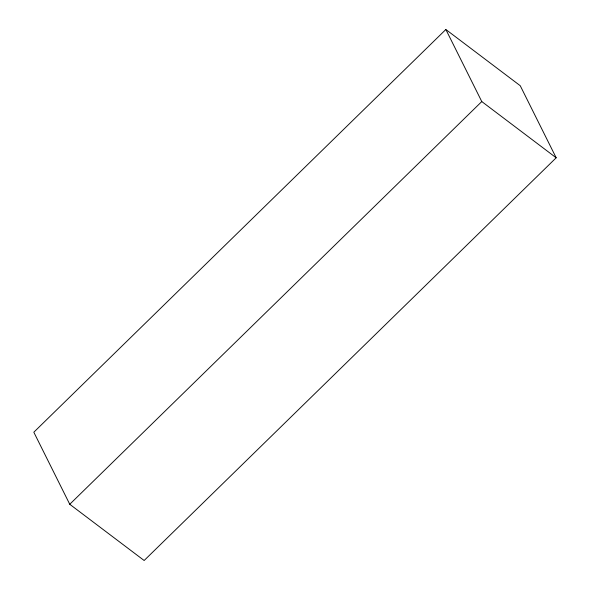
<?xml version="1.0" encoding="UTF-8"?>
<svg xmlns="http://www.w3.org/2000/svg" width="590" height="590" viewBox="0 0 590 590"><rect width="100%" height="100%" fill="white"/><g stroke="black" fill="none" stroke-linecap="round" stroke-linejoin="round"><path stroke-width="0.89" d="M445.848 29.5L33.822 432.212L69.753 504.28L144.152 560.5L556.178 157.788L520.247 85.72L445.848 29.5L481.779 101.561L556.178 157.788M69.753 504.28L481.779 101.561"/></g></svg>
